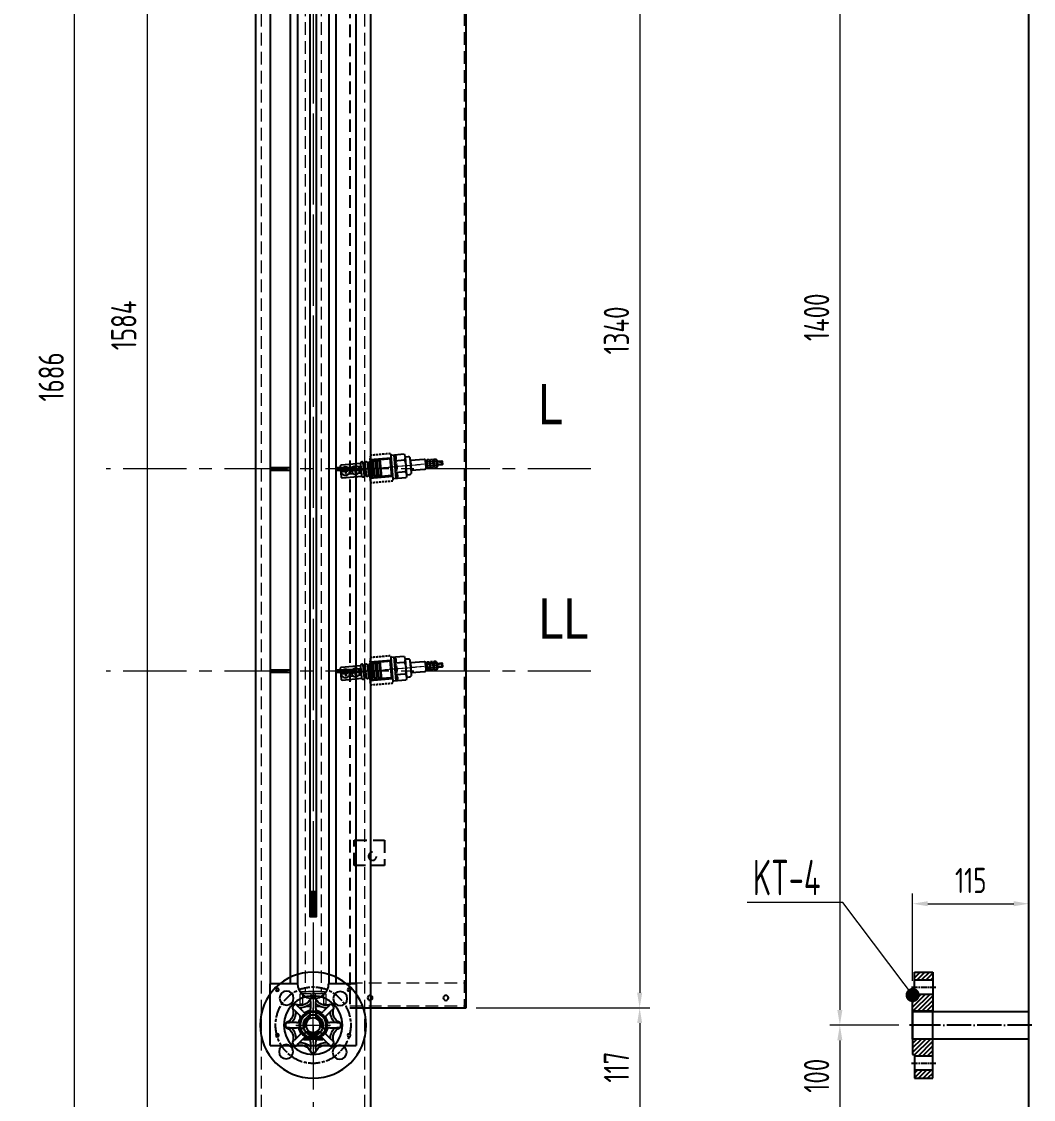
# Model space of a CAD drawing. Header units: millimetres. Extents: x -46397 to 283259, y -8690 to 23983.
# Drawn here: x 215640 to 216641, y -1378 to -312 of the extents above; entities that cross this region are included whole.
import ezdxf
from ezdxf import colors
from ezdxf.entities.mleader import LeaderData, LeaderLine
from ezdxf.math import Vec2, Vec3

# ---------------------------------------------------------------- set-up
doc = ezdxf.new("R2010")
doc.units = ezdxf.units.MM
for name, pattern in [('ACAD_ISO04W100', [30, 24, -3, 0, -3]), ('ACISOTGL', [3, 2, -1]), ('AM_ISO08W050', [18, 12, -1.5, 3, -1.5]), ('AM_ISO08W050x2', [9, 6, -0.75, 1.5, -0.75]), ('CENTER', [2, 1.25, -0.25, 0.25, -0.25]), ('HIDDEN', [0.375, 0.25, -0.125])]:
    doc.linetypes.add(name, pattern=pattern)
doc.layers.get('Defpoints').update_dxf_attribs({"lineweight": 0})
for name, color, linetype, lineweight in [('2. Net dut', 190, 'HIDDEN', 9), ('3. LAN CAN STT', 2, 'Continuous', 0), ('5. DUONG TAM', 1, 'AM_ISO08W050x2', 0), ('AM_5', 3, 'Continuous', 25), ('AM_7', 4, 'AM_ISO08W050', 25), ('AM_8', 1, 'Continuous', 25), ('Long_AM_Hidden', 4, 'HIDDEN', 9), ('Long_AM_Visible', 30, 'Continuous', 25), ('Long_Centerline', 1, 'CENTER', 9), ('Long_Dim', 3, 'Continuous', 9), ('MARTECH-TP-TEXT3', 3, 'Continuous', 0), ('Mặt cắt', 7, 'Continuous', 20)]:
    doc.layers.add(name, color=color, linetype=linetype, lineweight=lineweight)
doc.layers.add('7. DUONG KHUAT', color=4, linetype='ACISOTGL')
doc.styles.add('GHI CHÚ 2', font='arial.ttf', dxfattribs={"width": 0.8, "height": 1})
doc.styles.add('GHI CHÚ 3', font='isocp_IV25.ttf', dxfattribs={"width": 0.8})
doc.styles.add('Long_Text', font='isocp.shx', dxfattribs={"width": 0.7})
doc.dimstyles.new('Vuong_DIM', dxfattribs={"dimtxt": 2.5, "dimasz": 2.3, "dimexe": 1.25, "dimexo": 0, "dimtad": 1, "dimtoh": 1, "dimdec": 0, "dimdsep": 46, "dimtxsty": 'GHI CHÚ 3', "dimcen": 2.3, "dimclrd": 9, "dimclre": 9, "dimclrt": 2, "dimadec": 0, "dimazin": 0, "dimtm": 1e-09, "dimtfac": 1, "dimtdec": 0, "dimtofl": 0, "dimtmove": 1, "dimatfit": 3, "dimfxl": 1, "dimtfill": 1, "dimlwd": 9, "dimlwe": 9, "dimarcsym": 1})

# ---------------------------------------------------------------- blocks, each defined once
blk = doc.blocks.new('*U2574')
at = {"color": 1, "linetype": 'ACAD_ISO04W100'}
blk.add_line((0, 118), (0, -3), dxfattribs=at)
at = {"color": 2}
blk.add_lwpolyline([(13.35, 0), (13.35, 115), (-13.35, 115), (-13.35, 0)], close=True, dxfattribs=at)
blk = doc.blocks.new('*U2573')
h = blk.add_hatch()
h.set_pattern_fill('ANSI31', color=1, angle=-90)
h.set_pattern_definition([(315, (19, -13), (2.24506, 2.24506), [])])
h.paths.add_polyline_path([(13, 9.5), (13, 17.5), (-5, 17.5), (-5, 16), (-7, 16), (-7, 0.75), (13, 0.75)])
h.paths.add_polyline_path([(13, 31.5), (13, 39.5), (-5, 39.5), (-5, 31.5)])
h.paths.add_polyline_path([(-7, -26.75), (-7, -42), (-5, -42), (-5, -43.5), (13, -43.5), (13, -35.5), (13, -26.75)])
h.paths.add_polyline_path([(-5, -57.5), (-5, -65.5), (13, -65.5), (13, -57.5)])
for p, q in [((-5, 16), (-5, 39.5)), ((-5, 39.5), (13, 39.5)), ((13, 39.5), (13, 9.5)), ((13, 31.5), (-5, 31.5)), ((-7, 0.75), (-7, 16)), ((-7, 16), (-5, 16)), ((13, 17.5), (-5, 17.5)), ((13, 0.75), (-7, 0.75)), ((-7, 0.75), (-7, -26.75)), ((13, 9.5), (13, 0.75)), ((13, 0.75), (13, -26.75)), ((13, -26.75), (-7, -26.75)), ((-7, -26.75), (-7, -42)), ((13, -35.5), (13, -26.75)), ((-7, -42), (-5, -42)), ((-5, -42), (-5, -65.5)), ((13, -65.5), (13, -35.5)), ((13, -43.5), (-5, -43.5)), ((13, -57.5), (-5, -57.5)), ((-5, -65.5), (13, -65.5))]:
    blk.add_line(p, q)
at = {"layer": 'AM_7', "linetype": 'AM_ISO08W050x2'}
for p, q in [((-8, 24.5), (16, 24.5)), ((-8, -50.5), (16, -50.5))]:
    blk.add_line(p, q, dxfattribs=at)
at = {"layer": 'AM_7'}
blk.add_line((15.88, -13), (-10, -13), dxfattribs=at)
blk = doc.blocks.new('erdgcxvb')
at = {"xscale": -1, "rotation": 180}
blk.add_blockref('*U2573', (-136, -13), dxfattribs=at)
at = {"rotation": 270}
blk.add_blockref('*U2574', (-143, 0), dxfattribs=at)
blk = doc.blocks.new('12319823 dasdasd')
at = {"layer": 'Long_AM_Visible'}
blk.add_line((10725, 16704), (10725, 18282), dxfattribs=at)
blk.add_blockref('erdgcxvb', (10753, 16804))
blk = doc.blocks.new('_Dot')
at = {"color": 0, "linetype": 'ByBlock', "lineweight": -2}
blk.add_line((-0.5, 0), (-1, 0), dxfattribs=at)
at = {"color": 0, "linetype": 'ByBlock', "const_width": 0.5}
blk.add_lwpolyline([(-0.25, 0, 1), (0.25, 0, 1)], format="xyb", close=True, dxfattribs=at)
blk = doc.blocks.new('*D2214')
at = {"layer": 'Defpoints', "color": 0, "transparency": 16777216}
for p in [(216636.4, -1184.7), (216521.4, -1270.8, -1), (216636.4, -1270.8, -1)]:
    blk.add_point(p, dxfattribs=at)
at = {"layer": 'Long_Dim', "color": 9, "lineweight": 9, "transparency": 16777216}
for p, q in [((216521.4, -1260.8), (216521.4, -1174.7)), ((216636.4, -1260.8), (216636.4, -1174.7)), ((216536.4, -1184.7), (216621.4, -1184.7))]:
    blk.add_line(p, q, dxfattribs=at)
at = {"layer": 'Long_Dim', "color": 9, "transparency": 16777216}
for points in [[(216536.4, -1182.2), (216536.4, -1187.2), (216521.4, -1184.7)], [(216621.4, -1182.2), (216621.4, -1187.2), (216636.4, -1184.7)]]:
    blk.add_solid(points, dxfattribs=at)
at = {"layer": 'Long_Dim', "color": 2, "transparency": 16777216, "insert": (216578.9, -1161.7), "char_height": 25, "attachment_point": 5, "rotation": 359.9999, "style": 'GHI CHÚ 3', "bg_fill": 3, "box_fill_scale": 1.1, "bg_fill_color": 256, "bg_fill_true_color": 13158600, "bg_fill_transparency": 0}
blk.add_mtext('115', dxfattribs=at)
blk = doc.blocks.new('*D2218')
at = {"layer": 'Defpoints', "color": 0, "transparency": 16777216}
for p in [(216521.4, 95.2, -1), (216449.4, -1304.8), (216517.6, -1304.8, -1)]:
    blk.add_point(p, dxfattribs=at)
at = {"layer": 'Long_Dim', "color": 9, "lineweight": 9, "transparency": 16777216}
for p, q in [((216511.4, 95.2), (216439.4, 95.2)), ((216449.4, 80.2), (216449.4, -1289.8)), ((216507.6, -1304.8), (216439.4, -1304.8))]:
    blk.add_line(p, q, dxfattribs=at)
at = {"layer": 'Long_Dim', "color": 9, "transparency": 16777216}
for points in [[(216446.9, 80.2), (216451.9, 80.2), (216449.4, 95.2)], [(216446.9, -1289.8), (216451.9, -1289.8), (216449.4, -1304.8)]]:
    blk.add_solid(points, dxfattribs=at)
at = {"layer": 'Long_Dim', "color": 2, "transparency": 16777216, "insert": (216426.4, -604.8), "char_height": 25, "attachment_point": 5, "rotation": 90, "style": 'GHI CHÚ 3', "bg_fill": 3, "box_fill_scale": 1.1, "bg_fill_color": 256, "bg_fill_true_color": 13158600, "bg_fill_transparency": 0}
blk.add_mtext('1400', dxfattribs=at)
blk = doc.blocks.new('wegfw')
h = blk.add_hatch()
h.set_pattern_fill('ANSI31', color=256, scale=10)
h.set_pattern_definition([(45, (-13982.1283, 96.5766), (-0.883883476, 0.883883476), [])])
h.paths.add_polyline_path([(48032.6, 12139.3), (48038.6, 12139.3), (48038.6, 12114.3), (48032.6, 12114.3)])
at = {"color": 0}
for p, q in [((48038.6, 12139.3, 0.6), (48032.6, 12139.3, 0.6)), ((48032.6, 12139.3, 0.6), (48038.6, 12139.3, 0.6)), ((48038.6, 12114.3, 0.6), (48032.6, 12114.3, 0.6))]:
    blk.add_line(p, q, dxfattribs=at)
at = {"color": 0, "elevation": 0.6}
for points in [[(48038.6, 12114.3), (48032.6, 12114.3), (48032.6, 13494.3), (48038.6, 13494.3)], [(48032.6, 12139.3), (48038.6, 12139.3), (48038.6, 12114.3), (48032.6, 12114.3)]]:
    blk.add_lwpolyline(points, close=True, dxfattribs=at)
blk = doc.blocks.new('qng')
at = {"layer": 'AM_8'}
for p, q in [((0.6, 4), (0, 2.9)), ((0, 2.9), (0, -3)), ((0.6, 4), (2.6, 4)), ((0.6, 2), (2.6, 2)), ((2.6, 4), (3.2, 2.9)), ((3.2, 2.9), (3.2, -3)), ((0.6, -4), (0, -3)), ((0.6, -2), (2.6, -2)), ((0.6, -4), (2.6, -4)), ((2.6, -4), (3.2, -3))]:
    blk.add_line(p, q, dxfattribs=at)
for centre, radius, start, end in [((2.1, 3), 1.79, 154.4385, 214.4385), ((7, 0), 6.68, 162.383, 197.617), ((1.1, 3), 1.79, 325.5615, 25.5615), ((-3.8, 0), 6.68, 342.383, 17.617), ((2.1, -3), 1.79, 145.5615, 205.5615), ((1.1, -3), 1.79, 334.4385, 34.4385)]:
    blk.add_arc(centre, radius, start, end, dxfattribs=at)
blk = doc.blocks.new('qkkk')
at = {"layer": 'AM_8'}
for p, q in [((-0.5, -4), (-0.5, 4)), ((-0.5, 4), (0, 4)), ((-0.5, 3.9), (0, 3.9)), ((-0.5, 3.5), (0, 3.5)), ((-0.5, 2.8), (0, 2.8)), ((-0.5, 2), (0, 2)), ((-0.5, 1), (0, 1)), ((0, -4), (0, 4)), ((-0.5, -1), (0, -1)), ((-0.5, -2), (0, -2)), ((-0.5, -2.8), (0, -2.8)), ((-0.5, -3.5), (0, -3.5)), ((-0.5, -3.9), (0, -3.9)), ((-0.5, -4), (0, -4))]:
    blk.add_line(p, q, dxfattribs=at)
blk = doc.blocks.new('BS-1')
at = {"layer": '5. DUONG TAM', "ltscale": 0.5}
blk.add_line((0, 0), (101, 0), dxfattribs=at)
at = {"layer": 'AM_5'}
for p, q in [((0, 1.7), (5.3, 1.7)), ((51.5, 8.2), (61, 8.2)), ((0, -1.8), (5.3, -1.8)), ((51.5, -8.2), (61, -8.2))]:
    blk.add_line(p, q, dxfattribs=at)
blk.add_circle((65.2, 0), 0.05, dxfattribs=at)
at = {"layer": 'AM_8'}
for p, q in [((37.1, 11.7), (50, 11.7)), ((47, -11.7), (47, 11.7)), ((50, -11.7), (50, 11.7)), ((0.5, -2), (0.5, 2)), ((36.4, 8.8), (36.4, -8.8)), ((37.1, 5.8), (47, 5.8)), ((51.5, 8.2), (50, 8.2)), ((61, -9), (61, 9)), ((61, 8.2), (61.5, 8.2)), ((61.5, -8.2), (61.5, 8.2)), ((64, 5.7), (66, 5.7)), ((68, 5.7), (70, 5.7)), ((72, 5.7), (74, 5.7)), ((76, 5.7), (78, 5.7)), ((81, 3.2), (83.5, 3.2)), ((88.9, 3.2), (93.5, 3.2)), ((93.9, 0.3), (95.9, 0.3)), ((93.9, 0.3), (93.9, -0.3)), ((96.5, 2.3), (95.9, 2.3)), ((95.9, 2.3), (95.9, 0.3)), ((96.5, 2.3), (96.5, 0.3)), ((96.5, 0.3), (98.5, 0.3)), ((98.5, 0.3), (98.5, -0.3)), ((98.9, 3.2), (101, 3.2)), ((37.1, -5.8), (47, -5.8)), ((51.5, -8.2), (50, -8.2)), ((61, -8.2), (61.5, -8.2)), ((64, -5.7), (66, -5.7)), ((68, -5.7), (70, -5.7)), ((72, -5.7), (74, -5.7)), ((76, -5.7), (78, -5.7)), ((81, -3.2), (83.5, -3.2)), ((88.9, -3.2), (93.5, -3.2)), ((93.9, -0.3), (95.9, -0.3)), ((95.9, -0.3), (95.9, -2.3)), ((96.5, -2.3), (95.9, -2.3)), ((96.5, -0.3), (96.5, -2.3)), ((96.5, -0.3), (98.5, -0.3)), ((98.9, -3.2), (101, -3.2)), ((37.1, -11.7), (50, -11.7))]:
    blk.add_line(p, q, dxfattribs=at)
for points in [[(5.3, 2), (0.5, 2), (0, 1.7), (0, -1.8), (0.5, -2), (5.3, -2)], [(15.4, 3.8), (16.4, 3.8), (16.4, -3.8), (15.4, -3.8)]]:
    blk.add_lwpolyline(points, close=True, dxfattribs=at)
for points in [[(17.9, 4.8), (31.4, 4.8), (31.4, -4.8), (17.9, -4.8, -0.414214), (16.4, -3.3), (16.4, 3.3, -0.414214)], [(33.4, 8.8), (36.4, 8.8), (36.4, -8.8), (33.4, -8.8, -0.414214), (31.4, -6.8), (31.4, 6.8, -0.414214)], [(64, 6.7, 1), (62, 6.7), (62, -6.2, 1), (64, -6.2)], [(68, 6.7, 1), (66, 6.7), (66, -6.2, 1), (68, -6.2)], [(72, 6.7, 1), (70, 6.7), (70, -6.2, 1), (72, -6.2)], [(76, 6.7, 1), (74, 6.7), (74, -6.2, 1), (76, -6.2)], [(79, 7.7), (79, 7.7, -0.414214), (81, 5.7), (81, -5.2, -0.414214), (79, -7.2), (79, -7.2, -0.414214), (78, -6.2), (78, 6.7, -0.414214)]]:
    blk.add_lwpolyline(points, format="xyb", close=True, dxfattribs=at)
for points in [[(61, 9), (51.5, 9), (51.5, -9), (61, -9)], [(61.5, 7.7), (62, 7.7), (62, -7.7), (61.5, -7.7)], [(85.9, 2.3), (85.9, 0.3), (83.9, 0.3), (83.9, -0.3), (85.9, -0.3), (85.9, -2.3)], [(85.9, -2.3), (86.5, -2.3), (86.5, -0.3), (88.5, -0.3), (88.5, 0.3), (86.5, 0.3), (86.5, 2.3), (85.9, 2.3)]]:
    blk.add_lwpolyline(points, dxfattribs=at)
blk.add_lwpolyline([(80.9, 6.2), (100, 6.2, -0.414214), (101, 5.2), (101, -5.2, -0.414214), (100, -6.2), (80.7, -6.2)], format="xyb", dxfattribs=at)
for centre in [(86.2, 0), (96.2, 0)]:
    blk.add_circle(centre, 4.2, dxfattribs=at)
for centre, radius, start, end in [((43, 8.8), 6.6, 153.7342, 206.2658), ((48.9, 8.8), 3.49, 123.1477, 236.8523), ((61.8, 0), 25.4, 166.6923, 193.3077), ((57, 0), 11.6, 149.728, 210.272), ((43, -8.8), 6.6, 153.7342, 206.2658), ((48.9, -8.8), 3.49, 123.1265, 236.8735)]:
    blk.add_arc(centre, radius, start, end, dxfattribs=at)
for name, p in [('qng', (5.3, 0)), ('qkkk', (9, 0)), ('qng', (9, 0)), ('qng', (12.2, 0))]:
    blk.add_blockref(name, p, dxfattribs=at)
blk = doc.blocks.new('*U2543')
blk.add_circle((0, 0), 7)
blk = doc.blocks.new('*U2552')
at = {"color": 0, "linetype": 'ByBlock', "lineweight": -2, "transparency": 16777216}
blk.add_blockref('*U2543', (7669, 1619.2), dxfattribs=at)
for p, rotation in [((7631.5, 1581.7), 89.99999999999997), ((7706.5, 1581.7), 270), ((7669, 1544.2), 180)]:
    blk.add_blockref('*U2543', p, dxfattribs=dict(at, rotation=rotation))
blk = doc.blocks.new('*U2526')
for radius in [52.5, 29, 13.8]:
    blk.add_circle((0, 0), radius)
at = {"layer": 'AM_7'}
blk.add_circle((0, 0), 37.5, dxfattribs=at)
blk.add_blockref('*U2552', (-7669, -1581.7))
blk = doc.blocks.new('M18_1.5')
at = {"layer": '7. DUONG KHUAT'}
blk.add_rational_spline([(20, 13.5), (10.5, 13.5), (1, 13.5), (0, 13.5), (0, 12.5), (0, 0), (0, -12.5), (0, -12.9), (0.3, -13.2), (0.6, -13.5), (1, -13.5), (11.7, -13.4), (22.4, -13.4), (23.6, -13.3), (22.4, 0.2), (21.2, 13.6), (20, 13.5)], [1, 1, 1, 0.707106781192, 1, 1, 1, 0.92387953251, 1, 0.92387953251, 1, 1, 1, 0.707106781187, 1, 0.707106781187, 1], degree=2, knots=[0, 0, 0, 1, 1, 2.570796, 2.570796, 3.570796, 3.570796, 4.356194, 4.356194, 5.141593, 5.141593, 6.141593, 6.141593, 7.712389, 7.712389, 9.283185, 9.283185, 9.283185], dxfattribs=at)
at = {"layer": 'AM_5'}
for p, q in [((0, 9), (21.3, 9)), ((0, 8.2), (21.5, 8.2)), ((0, -8.2), (22.9, -8.2)), ((22.9, -9), (0, -9))]:
    blk.add_line(p, q, dxfattribs=at)
blk = doc.blocks.new('*U2452')
at = {"layer": 'Long_Centerline', "color": 0, "ltscale": 50, "transparency": 16777216}
blk.add_line((0, 676.6625), (0, -676.6625), dxfattribs=at)
blk = doc.blocks.new('*U2451')
at = {"layer": 'Long_AM_Hidden', "ltscale": 50, "extrusion": (2.28848e-17, 1, 0)}
for p, q in [((-47.6, 300.9), (-47.6, -1032.5)), ((-31.7, 300.9), (-31.7, -1032.5)), ((-31.7, -1032.5), (-47.6, -1032.5))]:
    blk.add_line(p, q, dxfattribs=at)
at = {"layer": 'Long_Centerline', "ltscale": 50}
blk.add_blockref('*U2452', (-39.6, -365.8), dxfattribs=at)
blk = doc.blocks.new('*U1893')
at = {"layer": 'Long_Centerline', "color": 0, "ltscale": 5, "transparency": 16777216}
for p, q in [((0, 1.4478), (0, 17.239)), ((-17.239, 0), (-1.4478, 0)), ((1.4478, 0), (17.239, 0)), ((0, -17.239), (0, -1.4478))]:
    blk.add_line(p, q, dxfattribs=at)
at = {"layer": 'Long_Centerline', "color": 0, "linetype": 'Continuous', "ltscale": 5, "transparency": 16777216}
for p, q in [((-0.7239, 0), (0.7239, 0)), ((0, -0.7239), (0, 0.7239))]:
    blk.add_line(p, q, dxfattribs=at)
blk = doc.blocks.new('sdfsfds')
at = {"layer": 'Long_AM_Hidden', "ltscale": 50, "extrusion": (2.28848e-17, 1, 0)}
for p, q in [((-12.5, -20.4), (-12.7, -20.4)), ((-10.7, -20.8), (-12.7, -20.8)), ((-12.7, -20.8), (-12.7, -30.8)), ((-12.5, -20.4), (-12.5, -19.7)), ((-8.9, -20.4), (-12.5, -20.4)), ((-11.7, -17.2), (-11.7, -15.5)), ((-10.7, -30.8), (-10.7, -20.8)), ((-2.7, -18.1), (-7.8, -18.1)), ((-2.7, -20.4), (-3.9, -20.4)), ((7.8, -18.1), (2.7, -18.1)), ((3.9, -20.4), (2.7, -20.4)), ((12.5, -20.4), (8.9, -20.4)), ((12.7, -20.8), (10.7, -20.8)), ((10.7, -20.8), (10.7, -30.8)), ((11.7, -17.2), (11.7, -15.5)), ((12.5, -20.4), (12.5, -19.7)), ((12.5, -20.4), (12.7, -20.4)), ((12.7, -30.8), (12.7, -20.8)), ((-10.7, -30.8), (-12.7, -30.8)), ((-11.8, -31.4), (-12.7, -31.1)), ((11.8, -31.4), (-11.8, -31.4)), ((-11.8, -32.5), (-11.8, -31.4)), ((-2, -27), (-2, -30.8)), ((2, -30.8), (-2, -30.8)), ((2, -30.8), (2, -27)), ((12.7, -30.8), (10.7, -30.8)), ((11.8, -31.4), (12.7, -31.1)), ((11.8, -32.5), (11.8, -31.4)), ((-11, -33.3), (-11.8, -32.5)), ((-11, -33.3), (11, -33.3)), ((11, -33.3), (11.8, -32.5))]:
    blk.add_line(p, q, dxfattribs=at)
at = {"layer": 'Long_AM_Hidden', "ltscale": 50}
for points, weights in [([(-12.7, -20.4), (-12.7, -20.4), (-12.7, -20.8)], [2.26236060231, 2.26236060231, 2.18058853235]), ([(-10.7, -20.8), (-9.6, -20.6), (-8.5, -20.5)], [2.19343920272, 2.23381590498, 2.25437255377]), ([(-3.7, -20.6), (-3.2, -20.6), (-2.7, -20.7)], [2.24343390035, 2.23153317806, 2.21524217726]), ([(2.7, -20.7), (3.2, -20.6), (3.7, -20.6)], [2.21524217726, 2.23153317806, 2.24343390035]), ([(8.5, -20.5), (9.6, -20.6), (10.7, -20.8)], [2.25437255377, 2.23381590498, 2.19343920272]), ([(12.7, -20.8), (12.7, -20.4), (12.7, -20.4)], [2.18058853235, 2.26236060231, 2.26236060231]), ([(-12.7, -30.8), (-12.7, -31.1), (-12.7, -31.1)], [2.21417330191, 2.29720480073, 2.29720480073]), ([(-2, -30.8), (-6.4, -31.4), (-10.7, -30.8)], [2.21417330191, 2.38023629956, 2.21417330191]), ([(10.7, -30.8), (6.4, -31.4), (2, -30.8)], [2.21417330191, 2.38023629956, 2.21417330191]), ([(12.7, -31.1), (12.7, -31.1), (12.7, -30.8)], [2.29720480073, 2.29720480073, 2.21417330191])]:
    blk.add_rational_spline(points, weights, degree=2, dxfattribs=at)
at = {"layer": 'Long_AM_Visible', "extrusion": (2.28848e-17, 1, 0)}
for p, q in [((-2.7, 25.7), (-2.7, 23.5)), ((-2.7, 16.5), (-2.7, 23.5)), ((-1.1, 27.3), (1.1, 27.3)), ((2.7, 23.5), (2.7, 25.7)), ((2.7, 23.5), (2.7, 16.5)), ((-20.1, 18.5), (-18.5, 20.1)), ((-20.1, 16.3), (-18.5, 14.7)), ((-13.6, 9.8), (-18.5, 14.7)), ((-14.7, 18.5), (-16.3, 20.1)), ((-14.7, 18.5), (-9.8, 13.6)), ((-8.2, 12), (-9.8, 13.6)), ((-9.5, 14.3), (-3.8, 14.3)), ((-9.5, 14.3), (-9.5, 13.3)), ((-6.1, 11.1), (6.1, 11.1)), ((-2.7, 16.5), (-2.7, 14.3)), ((1.1, 12.7), (-1.1, 12.7)), ((2.7, 14.3), (2.7, 16.5)), ((3.8, 14.3), (9.5, 14.3)), ((9.8, 13.6), (8.2, 12)), ((9.5, 14.3), (9.5, 13.3)), ((9.8, 13.6), (14.7, 18.5)), ((18.5, 14.7), (13.6, 9.8)), ((16.3, 20.1), (14.7, 18.5)), ((18.5, 20.1), (20.1, 18.5)), ((18.5, 14.7), (20.1, 16.3)), ((-27.3, -1.1), (-27.3, 1.1)), ((-23.5, 2.7), (-25.7, 2.7)), ((-23.5, 2.7), (-16.5, 2.7)), ((-14.3, 2.7), (-16.5, 2.7)), ((-13.6, 9.8), (-12, 8.2)), ((-12.7, 1.1), (-12.7, -1.1)), ((-12.1, 3.8), (-7.2, 0.9)), ((-8.2, 9.7), (-9.7, 8.2)), ((-4.4, 5.8), (-9.3, 8.6)), ((-7.9, 1.4), (-7.9, 0)), ((-7.9, 0), (-7.9, -3.2)), ((-4, 6.9), (-5.1, 6.2)), ((-1.2, 8.5), (-4, 6.9)), ((4, 6.9), (1.2, 8.5)), ((5.1, 6.2), (4, 6.9)), ((9.3, 8.6), (4.4, 5.8)), ((7.2, 0.9), (12.1, 3.8)), ((7.9, 0), (7.9, 1.4)), ((7.9, -3.2), (7.9, 0)), ((9.7, 8.2), (8.2, 9.7)), ((12, 8.2), (13.6, 9.8)), ((12.7, -1.1), (12.7, 1.1)), ((16.5, 2.7), (14.3, 2.7)), ((16.5, 2.7), (23.5, 2.7)), ((25.7, 2.7), (23.5, 2.7)), ((27.3, 1.1), (27.3, -1.1)), ((-25.7, -2.7), (-23.5, -2.7)), ((-16.5, -2.7), (-23.5, -2.7)), ((-18.5, -14.7), (-13.6, -9.8)), ((-16.5, -2.7), (-14.3, -2.7)), ((-12, -8.2), (-13.6, -9.8)), ((-12.7, -7.6), (-12.7, -8.9)), ((-9.7, -8.2), (-8.2, -9.7)), ((-6.8, -5.3), (-4, -6.9)), ((-4, -6.9), (-2.8, -7.6)), ((-2.8, -6.7), (-2.8, -12.4)), ((2.8, -12.4), (2.8, -6.7)), ((2.8, -7.6), (4, -6.9)), ((4, -6.9), (6.8, -5.3)), ((8.2, -9.7), (9.7, -8.2)), ((13.6, -9.8), (12, -8.2)), ((12.7, -7.6), (12.7, -8.9)), ((13.6, -9.8), (18.5, -14.7)), ((14.3, -2.7), (16.5, -2.7)), ((23.5, -2.7), (16.5, -2.7)), ((23.5, -2.7), (25.7, -2.7)), ((-18.5, -14.7), (-20.1, -16.3)), ((-18.5, -20.1), (-20.1, -18.5)), ((-16.3, -20.1), (-14.7, -18.5)), ((-9.8, -13.6), (-14.7, -18.5)), ((-9.8, -13.6), (-8.2, -12)), ((-2.8, -11.6), (-5.2, -11.6)), ((-2.8, -12.1), (-3.8, -12.1)), ((-2.7, -14.3), (-2.7, -16.5)), ((-2.7, -23.5), (-2.7, -16.5)), ((-1.1, -12.7), (1.1, -12.7)), ((2.7, -16.5), (2.7, -14.3)), ((2.7, -16.5), (2.7, -23.5)), ((5.2, -11.6), (2.8, -11.6)), ((3.8, -12.1), (2.8, -12.1)), ((8.2, -12), (9.8, -13.6)), ((14.7, -18.5), (9.8, -13.6)), ((14.7, -18.5), (16.3, -20.1)), ((20.1, -16.3), (18.5, -14.7)), ((20.1, -18.5), (18.5, -20.1)), ((-2.7, -23.5), (-2.7, -25.7)), ((1.1, -27.3), (-1.1, -27.3)), ((2.7, -25.7), (2.7, -23.5))]:
    blk.add_line(p, q, dxfattribs=at)
at = {"layer": 'Long_AM_Visible'}
blk.add_circle((0, 0), 7.24, dxfattribs=at)
for centre, radius, start, end in [((-12.8, 30.9), 11.2, 248.9224, 336.0776), ((-12.8, 30.9), 13.8, 267.6299, 317.3701), ((12.8, 30.9), 11.2, 203.9224, 291.0776), ((12.8, 30.9), 13.8, 222.6299, 272.3701), ((-30.9, 12.8), 11.2, 293.9224, 21.0776), ((-30.9, 12.8), 13.8, 312.6299, 2.3701), ((-9.3, 10.9), 1.59, 315, 45), ((-1.1, 14.3), 1.59, 180, 270), ((1.1, 14.3), 1.59, 270, 0), ((9.3, 10.9), 1.59, 135, 225), ((30.9, 12.8), 13.8, 177.6299, 227.3701), ((30.9, 12.8), 11.2, 158.9224, 246.0776), ((-14.3, 1.1), 1.59, 0, 90), ((-10.9, 9.3), 1.59, 225, 315), ((10.9, 9.3), 1.59, 225, 315), ((14.3, 1.1), 1.59, 90, 180), ((-30.9, -12.8), 11.2, 338.9224, 66.0776), ((-30.9, -12.8), 13.8, 357.6299, 47.3701), ((-14.3, -1.1), 1.59, 270, 0), ((-10.9, -9.3), 1.59, 45, 135), ((-9.3, -10.9), 1.59, 315, 45), ((9.3, -10.9), 1.59, 135, 225), ((10.9, -9.3), 1.59, 45, 135), ((14.3, -1.1), 1.59, 180, 270), ((30.9, -12.8), 13.8, 132.6299, 182.3701), ((30.9, -12.8), 11.2, 113.9224, 201.0776), ((-12.8, -30.9), 11.2, 23.9224, 111.0776), ((-12.8, -30.9), 13.8, 42.6299, 92.3701), ((-1.1, -14.3), 1.59, 90, 180), ((1.1, -14.3), 1.59, 0, 90), ((12.8, -30.9), 11.2, 68.9224, 156.0776), ((12.8, -30.9), 13.8, 87.6299, 137.3701)]:
    blk.add_arc(centre, radius, start, end, dxfattribs=at)
at = {"layer": 'Long_AM_Visible', "extrusion": (0, 0, -1)}
for centre, radius, start, end in [((1.1, 25.7), 1.59, 0, 90), ((-1.1, 25.7), 1.59, 90, 180), ((18.9, 17.4), 1.59, 315, 45), ((17.4, 18.9), 1.59, 45, 135), ((0, 0), 12.7, 45, 90), ((0, 0), 14.8, 55.3848, 79.6152), ((0, 0), 12.7, 90, 135), ((0, 0), 14.8, 100.3848, 124.6152), ((-17.4, 18.9), 1.59, 45, 135), ((-18.9, 17.4), 1.59, 135, 225), ((25.7, 1.1), 1.59, 0, 90), ((0, 0), 14.8, 10.3848, 34.6152), ((0, 0), 12.7, 0, 45), ((0, 0), 12.7, 315, 0), ((0, 0), 7.94, 290.6097, 9.3903), ((0, 0), 7.94, 50.6097, 129.3903), ((0, 0), 8.57, 82.1916, 97.8084), ((0, 0), 7.94, 180, 249.3903), ((0, 0), 7.94, 170.6097, 180), ((0, 0), 12.7, 135, 180), ((0, 0), 12.7, 180, 225), ((0, 0), 14.8, 145.3848, 169.6152), ((-25.7, 1.1), 1.59, 90, 180), ((25.7, -1.1), 1.59, 270, 0), ((0, 0), 14.8, 325.3848, 349.6152), ((0, 0), 12.7, 270, 315), ((0, 0), 8.57, 322.1916, 337.8084), ((0, 0), 12.7, 225, 270), ((0, 0), 8.57, 202.1916, 217.8084), ((0, 0), 14.8, 190.3848, 214.6152), ((-25.7, -1.1), 1.59, 180, 270), ((18.9, -17.4), 1.59, 315, 45), ((17.4, -18.9), 1.59, 225, 315), ((0, 0), 14.8, 280.3848, 304.6152), ((0, 0), 14.8, 235.3848, 259.6152), ((-17.4, -18.9), 1.59, 225, 315), ((-18.9, -17.4), 1.59, 135, 225), ((1.1, -25.7), 1.59, 270, 0), ((-1.1, -25.7), 1.59, 180, 270)]:
    blk.add_arc(centre, radius, start, end, dxfattribs=at)
at = {"layer": 'Long_Centerline', "ltscale": 5, "rotation": 270}
blk.add_blockref('*U1893', (0, 0), dxfattribs=at)
blk = doc.blocks.new('*U1894')
at = {"layer": 'Long_Centerline', "color": 0, "ltscale": 5, "transparency": 16777216}
for p, q in [((0, 2), (0, 13.5)), ((-13.5, 0), (-2, 0)), ((2, 0), (13.5, 0)), ((0, -13.5), (0, -2))]:
    blk.add_line(p, q, dxfattribs=at)
at = {"layer": 'Long_Centerline', "color": 0, "linetype": 'Continuous', "ltscale": 5, "transparency": 16777216}
for p, q in [((-1, 0), (1, 0)), ((0, -1), (0, 1))]:
    blk.add_line(p, q, dxfattribs=at)
blk = doc.blocks.new('dvxcvxc')
at = {"layer": 'Mặt cắt'}
h = blk.add_hatch(color=256, dxfattribs=at)
h.dxf.hatch_style = 1
h.paths.add_polyline_path([(27, -426), (27, -424), (7, -424), (7, -426)])
h.paths.add_polyline_path([(-58, -424), (-58, -426), (-38, -426), (-38, -424)])
h = blk.add_hatch(color=256, dxfattribs=at)
h.dxf.hatch_style = 1
h.paths.add_polyline_path([(27, -626), (27, -624), (7, -624), (7, -626)])
h.paths.add_polyline_path([(-38, -626), (-38, -624), (-58, -624), (-58, -626)])
at = {"layer": 'Long_AM_Visible', "extrusion": (2.28848e-17, 1, 0)}
for p, q in [((-31, 384), (-31, -934)), ((0, 384), (0, -934)), ((-58, 382), (-58, -63)), ((-38, -63), (-38, 382)), ((7, 382), (7, -63)), ((27, -47), (27, 382)), ((-58, -47), (-58, -934)), ((-38, -934), (-38, -47)), ((7, -47), (7, -934)), ((27, -934), (27, -47)), ((-58, -991), (-58, -934)), ((-30.5, -934), (-58, -934)), ((27, -934), (-0.5, -934)), ((27, -934), (27, -991)), ((-58, -995), (-58, -991)), ((27, -991), (27, -995)), ((-58, -995), (27, -995))]:
    blk.add_line(p, q, dxfattribs=at)
at = {"layer": 'Long_AM_Visible', "extrusion": (2.28848e-17, -1, 0)}
for p, q in [((-38, -424), (-58, -424)), ((-58, -424), (-58, -426)), ((-58, -426), (-38, -426)), ((-38, -426), (-38, -424)), ((27, -424), (7, -424)), ((7, -424), (7, -426)), ((7, -426), (27, -426)), ((27, -426), (27, -424)), ((-38, -624), (-58, -624)), ((-58, -624), (-58, -626)), ((-58, -626), (-38, -626)), ((-38, -626), (-38, -624)), ((27, -624), (7, -624)), ((7, -624), (7, -626)), ((7, -626), (27, -626)), ((27, -626), (27, -624))]:
    blk.add_line(p, q, dxfattribs=at)
at = {"layer": 'Long_AM_Visible', "extrusion": (0, 0, -1)}
for centre, radius in [((51, -940), 1.5), ((-20, -940), 1.5), ((15.5, -975), 10), ((51, -985), 1.5), ((-20, -985), 1.5)]:
    blk.add_circle(centre, radius, dxfattribs=at)
blk.add_arc((15.5, -934), 15, 180, 0, dxfattribs=at)
at = {"layer": 'Long_Centerline', "ltscale": 5, "extrusion": (0, 0, -1), "rotation": 90}
blk.add_blockref('*U1894', (15.5, -975), dxfattribs=at)
blk = doc.blocks.new('HHGH')
at = {"layer": 'Long_AM_Visible'}
for name, p in [('dvxcvxc', (35.9, -408.1)), ('*U2451', (60.1, -317.3))]:
    blk.add_blockref(name, p, dxfattribs=at)
at = {"layer": 'Long_AM_Visible', "xscale": -1, "rotation": 180}
blk.add_blockref('sdfsfds', (20.4, -1383.1), dxfattribs=at)
blk = doc.blocks.new('svcbrfg')
at = {"color": 6, "linetype": 'CENTER', "lineweight": 0, "ltscale": 50}
for p, q in [((274.7, -659), (-204.9, -659)), ((274.7, -859), (-204.9, -859))]:
    blk.add_line(p, q, dxfattribs=at)
at = {"layer": 'Long_AM_Hidden', "ltscale": 50}
for p, q in [((-51, -1309), (-51, 269)), ((51, -1309), (51, 269))]:
    blk.add_line(p, q, dxfattribs=at)
at = {"layer": 'Long_AM_Visible'}
for p, q in [((-57, 269), (-57, -1309)), ((57, -1309), (57, 269))]:
    blk.add_line(p, q, dxfattribs=at)
at = {"layer": 'Long_Centerline', "ltscale": 50}
blk.add_line((0, 290), (0, -1420.1), dxfattribs=at)
blk.add_blockref('wegfw', (-48035.6, -13216.3))
at = {"xscale": -1, "rotation": 4.999999999999984}
for p in [(78.1, -657.2), (78.1, -857.2)]:
    blk.add_blockref('M18_1.5', p, dxfattribs=at)
at = {"layer": '3. LAN CAN STT', "xscale": -1, "rotation": 4.999999999999984}
for p in [(127.9, -652.8), (127.9, -852.8)]:
    blk.add_blockref('BS-1', p, dxfattribs=at)
at = {"layer": 'Long_AM_Visible'}
blk.add_blockref('HHGH', (-20.4, 174.1), dxfattribs=at)
at = {"layer": 'Long_AM_Visible', "xscale": -1, "rotation": 314.5000000000001}
blk.add_blockref('*U2526', (0, -1209), dxfattribs=at)
at = {"layer": 'MARTECH-TP-TEXT3', "color": 6, "char_height": 40, "width": 1258.84, "attachment_point": 1, "style": 'GHI CHÚ 2'}
for s, insert in [('\\A1;L', (222.6, -574.8, -0.5)), ('\\A1;LL', (223, -786.9))]:
    blk.add_mtext(s, dxfattribs=dict(at, insert=insert))
blk = doc.blocks.new('napche')
for p, q in [((35, 74, 0), (35, 1414, -1)), ((144.2, 74, 0), (35, 74, 0))]:
    blk.add_line(p, q)
for centre in [(55, 84, 0), (130, 84, 0)]:
    blk.add_circle(centre, 2.5)
at = {"layer": '2. Net dut', "linetype": 'HIDDEN', "ltscale": 50}
for p, q in [((37, 1414, -1), (37, 74, 0)), ((150, 99, 0), (37, 99, 0)), ((150, 76, 0), (37, 76, 0))]:
    blk.add_line(p, q, dxfattribs=at)
at = {"layer": '7. DUONG KHUAT', "color": 4, "linetype": 'HIDDEN', "ltscale": 50, "elevation": -1}
blk.add_lwpolyline([(150, 1384), (150, 74), (144.2, 74)], dxfattribs=at)
blk.add_lwpolyline([(145.6, 240), (115.6, 240), (115.6, 215), (145.6, 215)], close=True, dxfattribs=at)
at = {"layer": '7. DUONG KHUAT', "color": 4, "linetype": 'HIDDEN', "ltscale": 50}
blk.add_circle((127.6, 224, -1), 4, dxfattribs=at)
blk = doc.blocks.new('*D2307')
at = {"layer": 'Defpoints', "color": 0, "transparency": 16777216}
for p in [(216517.6, -1304.8, -1), (216449.4, -1404.8), (216636.4, -1404.8, -1)]:
    blk.add_point(p, dxfattribs=at)
at = {"layer": 'Long_Dim', "color": 9, "lineweight": 9, "transparency": 16777216}
for p, q in [((216507.6, -1304.8), (216439.4, -1304.8)), ((216449.4, -1319.8), (216449.4, -1389.8)), ((216626.4, -1404.8), (216439.4, -1404.8))]:
    blk.add_line(p, q, dxfattribs=at)
at = {"layer": 'Long_Dim', "color": 9, "transparency": 16777216}
for points in [[(216446.9, -1319.8), (216451.9, -1319.8), (216449.4, -1304.8)], [(216446.9, -1389.8), (216451.9, -1389.8), (216449.4, -1404.8)]]:
    blk.add_solid(points, dxfattribs=at)
at = {"layer": 'Long_Dim', "color": 2, "transparency": 16777216, "insert": (216426.4, -1354.8), "char_height": 25, "attachment_point": 5, "rotation": 90, "style": 'GHI CHÚ 3', "bg_fill": 3, "box_fill_scale": 1.1, "bg_fill_color": 256, "bg_fill_true_color": 13158600, "bg_fill_transparency": 0}
blk.add_mtext('100', dxfattribs=at)
blk = doc.blocks.new('*D2239')
at = {"layer": 'Defpoints', "color": 0, "transparency": 16777216}
for p in [(216079.7, 52.2), (216079.7, -1287.8), (216251.4, -1287.8)]:
    blk.add_point(p, dxfattribs=at)
at = {"layer": 'Long_Dim', "color": 9, "lineweight": 9, "transparency": 16777216}
for p, q in [((216089.7, 52.2), (216261.4, 52.2)), ((216251.4, 37.2), (216251.4, -1272.8)), ((216089.7, -1287.8), (216261.4, -1287.8))]:
    blk.add_line(p, q, dxfattribs=at)
at = {"layer": 'Long_Dim', "color": 9, "transparency": 16777216}
for points in [[(216248.9, 37.2), (216253.9, 37.2), (216251.4, 52.2)], [(216248.9, -1272.8), (216253.9, -1272.8), (216251.4, -1287.8)]]:
    blk.add_solid(points, dxfattribs=at)
at = {"layer": 'Long_Dim', "color": 2, "transparency": 16777216, "insert": (216228.4, -617.8), "char_height": 25, "attachment_point": 5, "rotation": 90, "style": 'GHI CHÚ 3', "bg_fill": 3, "box_fill_scale": 1.1, "bg_fill_color": 256, "bg_fill_true_color": 13158600, "bg_fill_transparency": 0}
blk.add_mtext('1340', dxfattribs=at)
blk = doc.blocks.new('*D2240')
at = {"layer": 'Defpoints', "color": 0, "transparency": 16777216}
for p in [(216079.7, -1287.8), (215985.4, -1404.8, -1), (216251.4, -1404.8)]:
    blk.add_point(p, dxfattribs=at)
at = {"layer": 'Long_Dim', "color": 9, "lineweight": 9, "transparency": 16777216}
for p, q in [((216089.7, -1287.8), (216261.4, -1287.8)), ((216251.4, -1302.8), (216251.4, -1389.8)), ((215995.4, -1404.8), (216261.4, -1404.8))]:
    blk.add_line(p, q, dxfattribs=at)
at = {"layer": 'Long_Dim', "color": 9, "transparency": 16777216}
for points in [[(216248.9, -1302.8), (216253.9, -1302.8), (216251.4, -1287.8)], [(216248.9, -1389.8), (216253.9, -1389.8), (216251.4, -1404.8)]]:
    blk.add_solid(points, dxfattribs=at)
at = {"layer": 'Long_Dim', "color": 2, "transparency": 16777216, "insert": (216228.4, -1346.3), "char_height": 25, "attachment_point": 5, "rotation": 90, "style": 'GHI CHÚ 3', "bg_fill": 3, "box_fill_scale": 1.1, "bg_fill_color": 256, "bg_fill_true_color": 13158600, "bg_fill_transparency": 0}
blk.add_mtext('117', dxfattribs=at)
blk = doc.blocks.new('*D2247')
at = {"layer": 'Defpoints', "color": 0, "transparency": 16777216}
for p in [(215849.4, 179.2, -1), (215764.1, -1404.8), (215871.4, -1404.8, -1)]:
    blk.add_point(p, dxfattribs=at)
at = {"layer": 'Long_Dim', "color": 9, "lineweight": 9, "transparency": 16777216}
for p, q in [((215839.4, 179.2), (215754.1, 179.2)), ((215764.1, 164.2), (215764.1, -1389.8)), ((215861.4, -1404.8), (215754.1, -1404.8))]:
    blk.add_line(p, q, dxfattribs=at)
at = {"layer": 'Long_Dim', "color": 9, "transparency": 16777216}
for points in [[(215761.6, 164.2), (215766.6, 164.2), (215764.1, 179.2)], [(215761.6, -1389.8), (215766.6, -1389.8), (215764.1, -1404.8)]]:
    blk.add_solid(points, dxfattribs=at)
at = {"layer": 'Long_Dim', "color": 2, "transparency": 16777216, "insert": (215741.1, -612.8), "char_height": 25, "attachment_point": 5, "rotation": 90, "style": 'GHI CHÚ 3', "bg_fill": 3, "box_fill_scale": 1.1, "bg_fill_color": 256, "bg_fill_true_color": 13158600, "bg_fill_transparency": 0}
blk.add_mtext('1584', dxfattribs=at)
blk = doc.blocks.new('*D2244')
at = {"layer": 'Defpoints', "color": 0, "transparency": 16777216}
for p in [(215692.3, 179.2), (215849.4, 179.2, -1), (215911.4, -1506.8, -1)]:
    blk.add_point(p, dxfattribs=at)
at = {"layer": 'Long_Dim', "color": 9, "lineweight": 9, "transparency": 16777216}
for p, q in [((215839.4, 179.2), (215682.3, 179.2)), ((215692.3, -1491.8), (215692.3, 164.2)), ((215901.4, -1506.8), (215682.3, -1506.8))]:
    blk.add_line(p, q, dxfattribs=at)
at = {"layer": 'Long_Dim', "color": 9, "transparency": 16777216}
for points in [[(215689.8, 164.2), (215694.8, 164.2), (215692.3, 179.2)], [(215689.8, -1491.8), (215694.8, -1491.8), (215692.3, -1506.8)]]:
    blk.add_solid(points, dxfattribs=at)
at = {"layer": 'Long_Dim', "color": 2, "transparency": 16777216, "insert": (215669.3, -663.8), "char_height": 25, "attachment_point": 5, "rotation": 90, "style": 'GHI CHÚ 3', "bg_fill": 3, "box_fill_scale": 1.1, "bg_fill_color": 256, "bg_fill_true_color": 13158600, "bg_fill_transparency": 0}
blk.add_mtext('1686', dxfattribs=at)

msp = doc.modelspace()

# ---------------------------------------------------------------- block references
for name, p in [('svcbrfg', (215928.42, -95.8, -1.05)), ('12319823 dasdasd', (205911.37, -18108.83, -1.05))]:
    msp.add_blockref(name, p)
at = {"xscale": -1}
msp.add_blockref('napche', (216114.66, -1361.8, 0), dxfattribs=at)

# ---------------------------------------------------------------- leaders
at = {"layer": 'Long_AM_Visible'}
ml = msp.add_multileader_mtext('Standard', dxfattribs=at)
ml.set_content('KT-3', color=2, style='Long_Text')
ml.set_leader_properties(color=3, lineweight=9)
ml.set_arrow_properties(name='DOT')
ml.build(insert=Vec2(0, 0))
ml.multileader.update_dxf_attribs({"text_left_attachment_type": 5, "text_right_attachment_type": 5, "dogleg_length": 22.17, "arrow_head_size": 14, "scale": 14})
ctx = ml.context
ctx.base_point, ctx.scale, ctx.char_height, ctx.arrow_head_size, ctx.landing_gap_size, ctx.plane_origin = Vec3(217699.4, -1096.03), 14, 35, 14, 0, Vec3(218004.86, -1111.37)
ctx.left_attachment, ctx.right_attachment, ctx.text_align_type = 5, 5, 2
notes = []
notes.append((ctx, [(0, (1, 1, 0), (217788.86, -1096.03), (-1, 0), 22.17, [(0, [(217939.15, -1071.18)], 0, [])])]))
ctx.mtext.insert, ctx.mtext.width, ctx.mtext.defined_height, ctx.mtext.alignment, ctx.mtext.flow_direction = Vec3(217766.69, -1053.89), 159.1431, 71.48, 3, 5
ml = msp.add_multileader_mtext('Standard', dxfattribs=at)
ml.set_content('KT-4', color=2, style='Long_Text')
ml.set_leader_properties(color=3, lineweight=9)
ml.set_arrow_properties(name='DOT')
ml.build(insert=Vec2(0, 0))
ml.multileader.update_dxf_attribs({"text_left_attachment_type": 5, "text_right_attachment_type": 5, "dogleg_length": 22.17, "arrow_head_size": 14})
ctx = ml.context
ctx.base_point, ctx.char_height, ctx.arrow_head_size, ctx.landing_gap_size, ctx.plane_origin = Vec3(216361.61, -1183.35), 35, 14, 0, Vec3(216328.16, -1242.34)
ctx.left_attachment, ctx.right_attachment, ctx.text_align_type = 5, 5, 2
notes.append((ctx, [(0, (1, 1, 0), (216452.51, -1183.35), (-1, 0), 22.17, [(0, [(216521.41, -1275.02)], 0, [])])]))
ctx.mtext.insert, ctx.mtext.width, ctx.mtext.defined_height, ctx.mtext.alignment, ctx.mtext.flow_direction = Vec3(216430.34, -1141.35), 159.1431, 71.48, 3, 5
for ctx, leaders in notes:
    for number, flags, end, landing, length, lines in leaders:
        leader = LeaderData()
        leader.index, (leader.has_last_leader_line, leader.has_dogleg_vector, leader.attachment_direction) = number, flags
        leader.last_leader_point, leader.dogleg_vector, leader.dogleg_length = Vec3(end), Vec3(landing), length
        for number, points, colour, breaks in lines:
            line = LeaderLine()
            line.index, line.vertices, line.color, line.breaks = number, Vec3.list(points), colors.encode_raw_color(colour), breaks
            leader.lines.append(line)
        ctx.leaders.append(leader)

# ---------------------------------------------------------------- next in the draw order: dimensions: what is measured, and where the dimension line sits
at = {"layer": 'Long_Dim'}
for base, p1, p2, picture, middle in [((215764.12, -1404.81), (215849.42, 179.19, -1.05), (215871.42, -1404.81, -1.05), '*D2247', (215741.13, -612.81)), ((216251.38, -1287.81), (216079.66, 52.19), (216079.66, -1287.81), '*D2239', (216228.39, -617.81))]:
    dim = msp.add_linear_dim(base=base, p1=p1, p2=p2, angle=90, dimstyle='Vuong_DIM', override={"dimtxt": 25, "dimasz": 15, "dimexe": 10, "dimexo": 10, "dimgap": 10}, dxfattribs=at)
    dim.commit()
    dim.dimension.update_dxf_attribs({"geometry": picture, "text_midpoint": middle})
dim = msp.add_aligned_dim(p1=(216521.41, -1270.81, -1.05), p2=(216636.41, -1270.81, -1.05), distance=86.08, dimstyle='Vuong_DIM', override={"dimtxt": 25, "dimasz": 15, "dimexe": 10, "dimexo": 10, "dimgap": 10}, dxfattribs=at)
dim.commit()
dim.dimension.update_dxf_attribs({"geometry": '*D2214', "text_midpoint": (216578.91, -1161.74)})

# ---------------------------------------------------------------- next in the draw order: dimensions: what is measured, and where the dimension line sits
for base, p1, p2, picture, middle in [((215692.29, 179.19), (215911.42, -1506.81, -1.05), (215849.42, 179.19, -1.05), '*D2244', (215669.26, -663.81)), ((216449.37, -1304.81), (216521.41, 95.19, -1.05), (216517.55, -1304.81, -1.05), '*D2218', (216426.38, -604.81)), ((216251.38, -1404.81), (216079.66, -1287.81), (215985.42, -1404.81, -1.05), '*D2240', (216228.44, -1346.31))]:
    dim = msp.add_linear_dim(base=base, p1=p1, p2=p2, angle=90, dimstyle='Vuong_DIM', override={"dimtxt": 25, "dimasz": 15, "dimexe": 10, "dimexo": 10, "dimgap": 10}, dxfattribs=at)
    dim.commit()
    dim.dimension.update_dxf_attribs({"geometry": picture, "text_midpoint": middle})

# ---------------------------------------------------------------- next in the draw order: dimensions: what is measured, and where the dimension line sits
dim = msp.add_linear_dim(base=(216449.37, -1404.81), p1=(216517.55, -1304.81, -1.05), p2=(216636.41, -1404.81, -1.05), angle=90, dimstyle='Vuong_DIM', override={"dimtxt": 25, "dimasz": 15, "dimexe": 10, "dimexo": 10, "dimgap": 10}, dxfattribs=at)
dim.commit()
dim.dimension.update_dxf_attribs({"geometry": '*D2307', "text_midpoint": (216426.38, -1354.81)})

doc.saveas('drawing.dxf')
